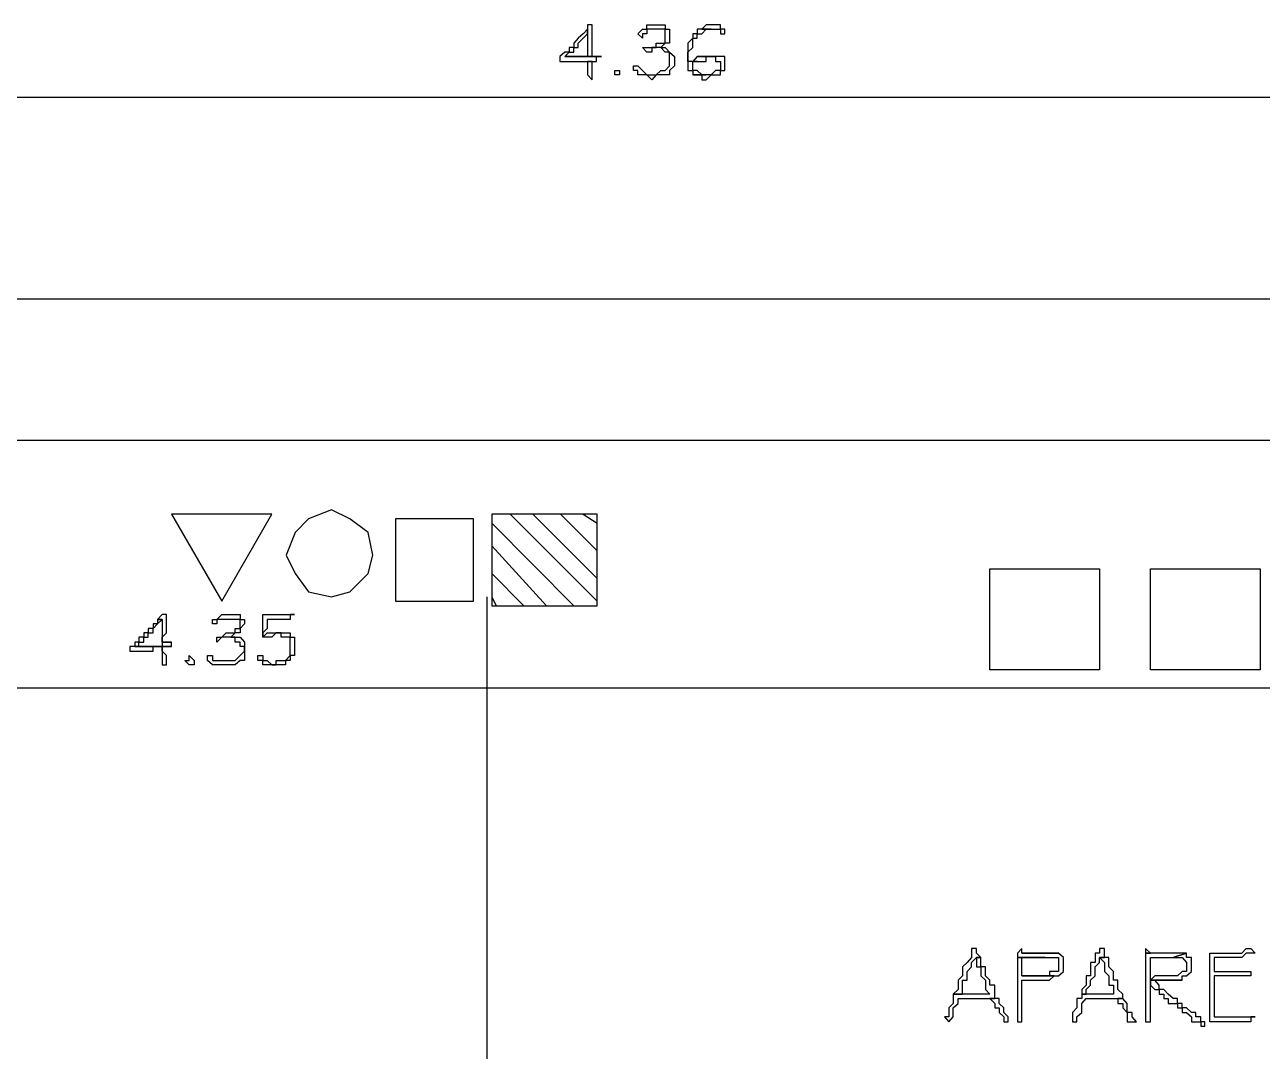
# Model space of a CAD drawing. Header units: millimetres. Extents: x -518.8 to -461.2, y 3.5 to 44.2.
# Drawn here: x -489.194 to -487.472, y 18.541 to 19.97 of the extents above; entities that cross this region are included whole.
import ezdxf

# ---------------------------------------------------------------- set-up
doc = ezdxf.new("R2010")
doc.units = ezdxf.units.MM
doc.header["$MEASUREMENT"] = 0
for name, color, linetype in [('-82', 7, 'Continuous'), ('10', 10, 'Continuous'), ('151', 151, 'Continuous'), ('16', 16, 'Continuous'), ('18', 18, 'Continuous'), ('MYSOLIDS', 7, 'Continuous')]:
    doc.layers.add(name, color=color, linetype=linetype)

msp = doc.modelspace()

# ---------------------------------------------------------------- linework, layer by layer
at = {"layer": '-82'}
msp.add_lwpolyline([(-488.5511, 19.1736), (-488.5511, 18.4481), (-488.0797, 17.9263), (-488.0797, 17.9263), (-488.5511, 18.4481)], dxfattribs=at)
at = {"layer": '10'}
for points in [[(-486.1451, 19.5879), (-490.5181, 19.5879)], [(-486.7496, 17.8631), (-486.7496, 19.3909), (-486.7496, 19.3909), (-491.1105, 19.3909)]]:
    msp.add_lwpolyline(points, dxfattribs=at)
at = {"layer": '151'}
for points in [[(-487.8511, 19.2127), (-487.6985, 19.2127), (-487.6985, 19.0721), (-487.8511, 19.0721), (-487.8511, 19.2127)], [(-487.6278, 19.2127), (-487.4752, 19.2127), (-487.4752, 19.0721), (-487.6278, 19.0721), (-487.6278, 19.2127)]]:
    msp.add_lwpolyline(points, dxfattribs=at)
at = {"layer": '16'}
for points in [[(-486.094, 19.8684), (-490.5692, 19.8684)], [(-486.6985, 19.0466), (-491.1617, 19.0466)]]:
    msp.add_lwpolyline(points, dxfattribs=at)
at = {"layer": '18'}
for points in [[(-488.9203, 19.1676), (-488.8504, 19.2887), (-488.9902, 19.2887), (-488.9203, 19.1676)], [(-488.7677, 19.1736), (-488.7421, 19.1804), (-488.7166, 19.206), (-488.7098, 19.2315), (-488.7166, 19.2631), (-488.7421, 19.2819), (-488.7677, 19.2947), (-488.7993, 19.2819), (-488.8181, 19.2631), (-488.8308, 19.2315), (-488.8181, 19.206), (-488.7993, 19.1804), (-488.7677, 19.1736)], [(-488.5444, 19.2887), (-488.5444, 19.1609), (-488.3978, 19.1609), (-488.3978, 19.2887), (-488.5444, 19.2887)], [(-488.5188, 19.2887), (-488.3978, 19.1676)], [(-488.4872, 19.2887), (-488.3978, 19.1992)], [(-488.4489, 19.2887), (-488.3978, 19.2375)], [(-488.4173, 19.2887), (-488.3978, 19.2759)], [(-488.6782, 19.2819), (-488.6782, 19.1676), (-488.5699, 19.1676), (-488.5699, 19.2819), (-488.6782, 19.2819)], [(-488.5444, 19.2759), (-488.4301, 19.1609)], [(-488.5444, 19.2443), (-488.4684, 19.1609)], [(-488.5444, 19.206), (-488.5, 19.1609)], [(-488.5444, 19.1736), (-488.5384, 19.1609)]]:
    msp.add_lwpolyline(points, dxfattribs=at)
at = {"layer": 'MYSOLIDS'}
for points in [[(-488.4113, 19.9639), (-488.4173, 19.9571), (-488.4173, 19.9571), (-488.4173, 19.9571), (-488.4241, 19.9511), (-488.4241, 19.9511), (-488.4241, 19.9511), (-488.4301, 19.9443), (-488.4301, 19.9443), (-488.4301, 19.9383), (-488.4369, 19.9383), (-488.4369, 19.9383), (-488.4369, 19.9315), (-488.4429, 19.9315), (-488.4429, 19.9315), (-488.4496, 19.9255), (-488.4496, 19.9255), (-488.4496, 19.9255), (-488.4496, 19.9255), (-488.4496, 19.9188), (-488.4496, 19.9188), (-488.4496, 19.9188), (-488.4496, 19.9188), (-488.4429, 19.9188), (-488.4429, 19.9188), (-488.4369, 19.9188), (-488.4369, 19.9188), (-488.4301, 19.9188), (-488.4301, 19.9188), (-488.4241, 19.9188), (-488.4241, 19.9188), (-488.4173, 19.9188), (-488.4173, 19.9188), (-488.4113, 19.9188), (-488.4113, 19.9188), (-488.4045, 19.9188), (-488.4045, 19.9188), (-488.3985, 19.9188), (-488.3985, 19.9188), (-488.3985, 19.9255), (-488.4429, 19.9255), (-488.4429, 19.9255), (-488.4429, 19.9255), (-488.4369, 19.9315), (-488.4369, 19.9315), (-488.4301, 19.9315), (-488.4301, 19.9383), (-488.4301, 19.9383), (-488.4241, 19.9383), (-488.4241, 19.9443), (-488.4241, 19.9443), (-488.4173, 19.9511), (-488.4173, 19.9511), (-488.4173, 19.9511), (-488.4113, 19.9571), (-488.4113, 19.9571), (-488.4113, 19.9639), (-488.4113, 19.9639), (-488.4113, 19.9639)], [(-488.4045, 19.9699), (-488.4113, 19.9699), (-488.4113, 19.9699), (-488.4113, 19.9639), (-488.4113, 19.9639), (-488.4113, 19.9639), (-488.4113, 19.9571), (-488.4113, 19.9571), (-488.4113, 19.9511), (-488.4113, 19.9443), (-488.4113, 19.9443), (-488.4113, 19.9443), (-488.4113, 19.9383), (-488.4113, 19.9383), (-488.4113, 19.9315), (-488.4113, 19.9315), (-488.4113, 19.9255), (-488.4113, 19.9255), (-488.4173, 19.9255), (-488.4173, 19.9255), (-488.4241, 19.9255), (-488.4241, 19.9255), (-488.4301, 19.9255), (-488.4301, 19.9255), (-488.4301, 19.9255), (-488.4369, 19.9255), (-488.4369, 19.9255), (-488.4429, 19.9255), (-488.4429, 19.9255), (-488.3985, 19.9255), (-488.3918, 19.9255), (-488.3918, 19.9255), (-488.3918, 19.9255), (-488.4045, 19.9255), (-488.4045, 19.9315), (-488.4045, 19.9315), (-488.4045, 19.9383), (-488.4045, 19.9383), (-488.4045, 19.9443), (-488.4045, 19.9443), (-488.4045, 19.9511), (-488.4045, 19.9511), (-488.4045, 19.9571), (-488.4045, 19.9571), (-488.4045, 19.9639), (-488.4045, 19.9639), (-488.4045, 19.9699), (-488.4045, 19.9699), (-488.4045, 19.9699)], [(-488.309, 19.9383), (-488.303, 19.9383), (-488.303, 19.9383), (-488.303, 19.9383), (-488.297, 19.9315), (-488.297, 19.9315), (-488.297, 19.9315), (-488.2902, 19.9255), (-488.2902, 19.9255), (-488.2902, 19.9188), (-488.2902, 19.9188), (-488.2902, 19.9188), (-488.2902, 19.9127), (-488.2902, 19.9127), (-488.297, 19.906), (-488.297, 19.906), (-488.297, 19.906), (-488.297, 19.9), (-488.303, 19.9), (-488.303, 19.9), (-488.309, 19.9), (-488.309, 19.9), (-488.3158, 19.9), (-488.3158, 19.9), (-488.3218, 19.8932), (-488.3218, 19.8932), (-488.3286, 19.9), (-488.3286, 19.9), (-488.3346, 19.9), (-488.3346, 19.9), (-488.3414, 19.9), (-488.3414, 19.9), (-488.3414, 19.906), (-488.3474, 19.906), (-488.3474, 19.9127), (-488.3474, 19.9127), (-488.3474, 19.9127), (-488.3414, 19.9127), (-488.3414, 19.9127), (-488.3414, 19.9127), (-488.3414, 19.9127), (-488.3414, 19.9127), (-488.3414, 19.9127), (-488.3346, 19.906), (-488.3346, 19.906), (-488.3346, 19.906), (-488.3286, 19.9), (-488.3286, 19.9), (-488.3218, 19.9), (-488.3218, 19.9), (-488.3218, 19.9), (-488.3158, 19.9), (-488.3158, 19.9), (-488.309, 19.906), (-488.309, 19.906), (-488.303, 19.906), (-488.303, 19.906), (-488.303, 19.906), (-488.297, 19.9127), (-488.297, 19.9127), (-488.297, 19.9188), (-488.297, 19.9188), (-488.297, 19.9188), (-488.297, 19.9255), (-488.297, 19.9255), (-488.297, 19.9315), (-488.303, 19.9315), (-488.303, 19.9315), (-488.303, 19.9315), (-488.309, 19.9383), (-488.309, 19.9383), (-488.3158, 19.9383), (-488.3158, 19.9383), (-488.3218, 19.9383), (-488.3218, 19.9315), (-488.3218, 19.9315), (-488.3286, 19.9315), (-488.3286, 19.9315), (-488.3286, 19.9315), (-488.3286, 19.9315), (-488.3346, 19.9383), (-488.3346, 19.9383), (-488.3286, 19.9383), (-488.3286, 19.9383), (-488.3218, 19.9383), (-488.3218, 19.9383), (-488.3218, 19.9383), (-488.3158, 19.9383), (-488.3158, 19.9443), (-488.309, 19.9443), (-488.309, 19.9443), (-488.303, 19.9443), (-488.303, 19.9511), (-488.303, 19.9511), (-488.303, 19.9571), (-488.303, 19.9571), (-488.303, 19.9571), (-488.303, 19.9639), (-488.303, 19.9639), (-488.309, 19.9639), (-488.309, 19.9639), (-488.3158, 19.9639), (-488.3158, 19.9639), (-488.3218, 19.9639), (-488.3218, 19.9639), (-488.3218, 19.9639), (-488.3286, 19.9639), (-488.3286, 19.9571), (-488.3346, 19.9571), (-488.3346, 19.9571), (-488.3346, 19.9571), (-488.3346, 19.9571), (-488.3346, 19.9511), (-488.3346, 19.9511), (-488.3414, 19.9571), (-488.3414, 19.9571), (-488.3414, 19.9571), (-488.3414, 19.9571), (-488.3414, 19.9571), (-488.3414, 19.9571), (-488.3346, 19.9639), (-488.3346, 19.9639), (-488.3346, 19.9639), (-488.3286, 19.9639), (-488.3286, 19.9639), (-488.3286, 19.9699), (-488.3218, 19.9699), (-488.3218, 19.9699), (-488.3158, 19.9699), (-488.3158, 19.9699), (-488.3158, 19.9699), (-488.309, 19.9699), (-488.303, 19.9699), (-488.303, 19.9699), (-488.303, 19.9639), (-488.303, 19.9639), (-488.297, 19.9639), (-488.297, 19.9639), (-488.297, 19.9571), (-488.297, 19.9571), (-488.297, 19.9511), (-488.297, 19.9511), (-488.297, 19.9511), (-488.297, 19.9443), (-488.303, 19.9443), (-488.303, 19.9443), (-488.309, 19.9383), (-488.309, 19.9383), (-488.309, 19.9383), (-488.309, 19.9383), (-488.309, 19.9383), (-488.309, 19.9383)], [(-488.2519, 19.9639), (-488.2519, 19.9639), (-488.2587, 19.9639), (-488.2587, 19.9571), (-488.2587, 19.9571), (-488.2647, 19.9571), (-488.2647, 19.9511), (-488.2647, 19.9511), (-488.2647, 19.9511), (-488.2714, 19.9443), (-488.2714, 19.9443), (-488.2714, 19.9383), (-488.2714, 19.9383), (-488.2714, 19.9383), (-488.2714, 19.9315), (-488.2714, 19.9315), (-488.2714, 19.9255), (-488.2714, 19.9255), (-488.2714, 19.9188), (-488.2714, 19.9188), (-488.2714, 19.9127), (-488.2714, 19.9127), (-488.2714, 19.906), (-488.2714, 19.906), (-488.2647, 19.906), (-488.2647, 19.9), (-488.2647, 19.9), (-488.2459, 19.9), (-488.2519, 19.9), (-488.2519, 19.9), (-488.2587, 19.906), (-488.2587, 19.906), (-488.2587, 19.906), (-488.2647, 19.906), (-488.2647, 19.9127), (-488.2647, 19.9127), (-488.2647, 19.9188), (-488.2587, 19.9188), (-488.2587, 19.9188), (-488.2647, 19.9188), (-488.2714, 19.9188), (-488.2714, 19.9255), (-488.2714, 19.9255), (-488.2714, 19.9255), (-488.2714, 19.9315), (-488.2714, 19.9315), (-488.2647, 19.9383), (-488.2647, 19.9383), (-488.2647, 19.9443), (-488.2647, 19.9443), (-488.2647, 19.9443), (-488.2647, 19.9511), (-488.2587, 19.9511), (-488.2587, 19.9571), (-488.2587, 19.9571), (-488.2519, 19.9571), (-488.2519, 19.9571), (-488.2459, 19.9639), (-488.2459, 19.9639), (-488.2459, 19.9639), (-488.2391, 19.9639), (-488.2391, 19.9639), (-488.2519, 19.9639), (-488.2519, 19.9639)], [(-488.2391, 19.9699), (-488.2391, 19.9699), (-488.2391, 19.9699), (-488.2459, 19.9699), (-488.2459, 19.9699), (-488.2519, 19.9639), (-488.2519, 19.9639), (-488.2391, 19.9639), (-488.2331, 19.9639), (-488.2331, 19.9639), (-488.2263, 19.9639), (-488.2263, 19.9571), (-488.2263, 19.9571), (-488.2263, 19.9571), (-488.2203, 19.9571), (-488.2203, 19.9571), (-488.2203, 19.9571), (-488.2203, 19.9639), (-488.2203, 19.9639), (-488.2263, 19.9639), (-488.2263, 19.9699), (-488.2331, 19.9699), (-488.2331, 19.9699), (-488.2391, 19.9699), (-488.2391, 19.9699)], [(-488.4045, 19.9188), (-488.4113, 19.9188), (-488.4113, 19.9188), (-488.4113, 19.9188), (-488.4113, 19.9127), (-488.4113, 19.906), (-488.4113, 19.906), (-488.4113, 19.9), (-488.4113, 19.9), (-488.4113, 19.9), (-488.4045, 19.8932), (-488.4045, 19.9), (-488.4045, 19.9), (-488.4045, 19.9), (-488.4045, 19.9), (-488.4045, 19.906), (-488.4045, 19.906), (-488.4045, 19.9127), (-488.4045, 19.9127), (-488.4045, 19.9188), (-488.4045, 19.9188), (-488.4045, 19.9188)], [(-488.3985, 19.9255), (-488.3985, 19.9255), (-488.3985, 19.9255), (-488.4045, 19.9255), (-488.4045, 19.9255), (-488.3925, 19.9255), (-488.3925, 19.9255), (-488.3985, 19.9255), (-488.3985, 19.9255)], [(-488.2587, 19.9255), (-488.2647, 19.9188), (-488.2647, 19.9188), (-488.2647, 19.9188), (-488.2587, 19.9188), (-488.2519, 19.9188), (-488.2519, 19.9188), (-488.2519, 19.9188), (-488.2459, 19.9188), (-488.2459, 19.9255), (-488.2391, 19.9255), (-488.2391, 19.9255), (-488.2587, 19.9255), (-488.2587, 19.9255)], [(-488.2391, 19.9255), (-488.2391, 19.9255), (-488.2459, 19.9255), (-488.2459, 19.9255), (-488.2519, 19.9255), (-488.2519, 19.9255), (-488.2519, 19.9255), (-488.2587, 19.9255), (-488.2587, 19.9255), (-488.2391, 19.9255), (-488.2391, 19.9255), (-488.2331, 19.9255), (-488.2331, 19.9188), (-488.2263, 19.9188), (-488.2263, 19.9188), (-488.2263, 19.9188), (-488.2263, 19.9127), (-488.2263, 19.9127), (-488.2263, 19.9127), (-488.2263, 19.906), (-488.2331, 19.906), (-488.2331, 19.906), (-488.2331, 19.906), (-488.2391, 19.9), (-488.2391, 19.9), (-488.2459, 19.9), (-488.2459, 19.9), (-488.2647, 19.9), (-488.2587, 19.9), (-488.2587, 19.9), (-488.2519, 19.9), (-488.2519, 19.8932), (-488.2459, 19.8932), (-488.2459, 19.8932), (-488.2391, 19.9), (-488.2391, 19.9), (-488.2331, 19.9), (-488.2331, 19.9), (-488.2263, 19.9), (-488.2263, 19.9), (-488.2263, 19.9), (-488.2263, 19.906), (-488.2203, 19.906), (-488.2203, 19.906), (-488.2203, 19.9127), (-488.2203, 19.9127), (-488.2203, 19.9188), (-488.2203, 19.9188), (-488.2203, 19.9255), (-488.2263, 19.9255), (-488.2263, 19.9255), (-488.2263, 19.9255), (-488.2331, 19.9255), (-488.2331, 19.9255), (-488.2391, 19.9255), (-488.2391, 19.9255)], [(-488.3669, 19.9), (-488.373, 19.9), (-488.373, 19.9), (-488.373, 19.9), (-488.373, 19.9), (-488.373, 19.906), (-488.373, 19.906), (-488.3669, 19.906), (-488.3669, 19.906), (-488.3669, 19.906), (-488.3669, 19.906), (-488.3669, 19.906), (-488.3669, 19.906), (-488.3669, 19.9), (-488.3669, 19.9), (-488.3669, 19.9), (-488.3669, 19.9), (-488.3669, 19.9), (-488.3669, 19.9), (-488.3669, 19.9)], [(-489.0098, 19.1421), (-489.0098, 19.1421), (-489.0098, 19.136), (-489.0158, 19.136), (-489.0158, 19.136), (-489.0158, 19.1293), (-489.0226, 19.1293), (-489.0226, 19.1233), (-489.0286, 19.1233), (-489.0286, 19.1233), (-489.0286, 19.1172), (-489.0354, 19.1172), (-489.0354, 19.1172), (-489.0354, 19.1105), (-489.0414, 19.1105), (-489.0414, 19.1045), (-489.0414, 19.1045), (-489.0414, 19.1045), (-489.0481, 19.1045), (-489.0481, 19.0977), (-489.0481, 19.0977), (-489.0414, 19.0977), (-489.0414, 19.0977), (-489.0414, 19.0977), (-489.0354, 19.0977), (-489.0354, 19.0977), (-489.0286, 19.0977), (-489.0286, 19.0977), (-489.0226, 19.0977), (-489.0226, 19.0977), (-489.0158, 19.0977), (-489.0158, 19.1045), (-489.0098, 19.1045), (-489.0098, 19.1045), (-489.003, 19.1045), (-489.003, 19.1045), (-488.997, 19.1045), (-488.997, 19.1045), (-488.997, 19.1045), (-488.9902, 19.1045), (-489.0414, 19.1045), (-489.0354, 19.1045), (-489.0354, 19.1105), (-489.0354, 19.1105), (-489.0286, 19.1105), (-489.0286, 19.1172), (-489.0286, 19.1172), (-489.0226, 19.1172), (-489.0226, 19.1233), (-489.0226, 19.1233), (-489.0158, 19.1233), (-489.0158, 19.1293), (-489.0158, 19.1293), (-489.0098, 19.136), (-489.0098, 19.136), (-489.0098, 19.136), (-489.003, 19.1421), (-489.0098, 19.1421), (-489.0098, 19.1421)], [(-489.003, 19.1488), (-489.003, 19.1488), (-489.003, 19.1488), (-489.003, 19.1488), (-489.0098, 19.1421), (-489.003, 19.1421), (-489.003, 19.136), (-489.003, 19.136), (-489.003, 19.1293), (-489.003, 19.1293), (-489.003, 19.1293), (-489.003, 19.1233), (-489.003, 19.1233), (-489.003, 19.1172), (-489.003, 19.1172), (-489.003, 19.1105), (-489.003, 19.1045), (-489.0098, 19.1045), (-489.0098, 19.1045), (-489.0158, 19.1045), (-489.0158, 19.1045), (-489.0226, 19.1045), (-489.0226, 19.1045), (-489.0226, 19.1045), (-489.0286, 19.1045), (-489.0286, 19.1045), (-489.0354, 19.1045), (-489.0354, 19.1045), (-489.0414, 19.1045), (-488.9902, 19.1045), (-488.9902, 19.1045), (-488.9902, 19.1045), (-488.9902, 19.1105), (-489.003, 19.1105), (-489.003, 19.1105), (-489.003, 19.1172), (-489.003, 19.1172), (-488.997, 19.1233), (-488.997, 19.1233), (-488.997, 19.1293), (-488.997, 19.1293), (-488.997, 19.136), (-488.997, 19.136), (-488.997, 19.1421), (-488.997, 19.1421), (-488.997, 19.1488), (-488.997, 19.1488), (-489.003, 19.1488), (-489.003, 19.1488)], [(-488.9075, 19.1172), (-488.9015, 19.1172), (-488.9015, 19.1172), (-488.8948, 19.1172), (-488.8948, 19.1172), (-488.8887, 19.1105), (-488.8887, 19.1105), (-488.8887, 19.1105), (-488.8887, 19.1045), (-488.8887, 19.1045), (-488.8887, 19.0977), (-488.8887, 19.0977), (-488.8887, 19.0917), (-488.8887, 19.0917), (-488.8887, 19.0917), (-488.8887, 19.0849), (-488.8948, 19.0849), (-488.8948, 19.0849), (-488.8948, 19.0849), (-488.9015, 19.0789), (-488.9015, 19.0789), (-488.9075, 19.0789), (-488.9075, 19.0789), (-488.9143, 19.0789), (-488.9143, 19.0789), (-488.9203, 19.0789), (-488.9203, 19.0789), (-488.9271, 19.0789), (-488.9271, 19.0789), (-488.9331, 19.0789), (-488.9331, 19.0789), (-488.9399, 19.0849), (-488.9399, 19.0849), (-488.9399, 19.0917), (-488.9399, 19.0917), (-488.9399, 19.0917), (-488.9399, 19.0917), (-488.9399, 19.0917), (-488.9399, 19.0917), (-488.9331, 19.0917), (-488.9331, 19.0917), (-488.9331, 19.0917), (-488.9331, 19.0917), (-488.9331, 19.0849), (-488.9331, 19.0849), (-488.9271, 19.0849), (-488.9271, 19.0849), (-488.9203, 19.0849), (-488.9203, 19.0849), (-488.9203, 19.0849), (-488.9143, 19.0849), (-488.9143, 19.0849), (-488.9075, 19.0849), (-488.9075, 19.0849), (-488.9015, 19.0849), (-488.9015, 19.0849), (-488.9015, 19.0849), (-488.8948, 19.0917), (-488.8948, 19.0917), (-488.8948, 19.0917), (-488.8887, 19.0977), (-488.8887, 19.0977), (-488.8887, 19.0977), (-488.8887, 19.1045), (-488.8948, 19.1045), (-488.8948, 19.1105), (-488.8948, 19.1105), (-488.9015, 19.1105), (-488.9015, 19.1172), (-488.9015, 19.1172), (-488.9075, 19.1172), (-488.9075, 19.1172), (-488.9143, 19.1172), (-488.9143, 19.1172), (-488.9203, 19.1172), (-488.9203, 19.1172), (-488.9203, 19.1172), (-488.9271, 19.1105), (-488.9271, 19.1172), (-488.9271, 19.1172), (-488.9271, 19.1172), (-488.9271, 19.1172), (-488.9271, 19.1172), (-488.9271, 19.1172), (-488.9203, 19.1172), (-488.9143, 19.1233), (-488.9143, 19.1233), (-488.9143, 19.1233), (-488.9075, 19.1233), (-488.9075, 19.1233), (-488.9015, 19.1233), (-488.9015, 19.1293), (-488.9015, 19.1293), (-488.8948, 19.1293), (-488.8948, 19.136), (-488.8948, 19.136), (-488.8948, 19.1421), (-488.9015, 19.1421), (-488.9015, 19.1421), (-488.9015, 19.1421), (-488.9075, 19.1421), (-488.9075, 19.1421), (-488.9143, 19.1421), (-488.9143, 19.1421), (-488.9203, 19.1421), (-488.9203, 19.1421), (-488.9203, 19.1421), (-488.9271, 19.1421), (-488.9271, 19.136), (-488.9271, 19.136), (-488.9331, 19.136), (-488.9331, 19.136), (-488.9331, 19.136), (-488.9331, 19.136), (-488.9331, 19.136), (-488.9331, 19.136), (-488.9331, 19.136), (-488.9331, 19.136), (-488.9331, 19.136), (-488.9331, 19.136), (-488.9331, 19.1421), (-488.9331, 19.1421), (-488.9271, 19.1421), (-488.9271, 19.1421), (-488.9203, 19.1488), (-488.9203, 19.1488), (-488.9203, 19.1488), (-488.9143, 19.1488), (-488.9143, 19.1488), (-488.9075, 19.1488), (-488.9075, 19.1488), (-488.9075, 19.1488), (-488.9015, 19.1488), (-488.9015, 19.1488), (-488.8948, 19.1488), (-488.8948, 19.1488), (-488.8948, 19.1421), (-488.8887, 19.1421), (-488.8887, 19.136), (-488.8887, 19.136), (-488.8887, 19.136), (-488.8948, 19.1293), (-488.8948, 19.1293), (-488.8948, 19.1293), (-488.8948, 19.1233), (-488.9015, 19.1233), (-488.9015, 19.1233), (-488.9075, 19.1172), (-488.9075, 19.1172), (-488.9075, 19.1172), (-488.9075, 19.1172), (-488.9075, 19.1172)], [(-488.8572, 19.1421), (-488.8572, 19.1421), (-488.8572, 19.136), (-488.8572, 19.136), (-488.8572, 19.1293), (-488.8632, 19.1233), (-488.8632, 19.1233), (-488.8632, 19.1233), (-488.8632, 19.1172), (-488.8572, 19.1233), (-488.8572, 19.1233), (-488.8504, 19.1233), (-488.8504, 19.1233), (-488.8504, 19.1233), (-488.8444, 19.1233), (-488.8444, 19.1233), (-488.8376, 19.1233), (-488.8376, 19.1233), (-488.8316, 19.1233), (-488.8316, 19.1233), (-488.8248, 19.1233), (-488.8248, 19.1233), (-488.8248, 19.1172), (-488.8188, 19.1172), (-488.8188, 19.1172), (-488.8188, 19.1105), (-488.8188, 19.1105), (-488.8188, 19.1045), (-488.8188, 19.1045), (-488.8188, 19.0977), (-488.8188, 19.0977), (-488.8188, 19.0977), (-488.8188, 19.0917), (-488.8188, 19.0917), (-488.8248, 19.0917), (-488.8248, 19.0849), (-488.8248, 19.0849), (-488.8316, 19.0849), (-488.8316, 19.0789), (-488.8316, 19.0789), (-488.8376, 19.0789), (-488.8376, 19.0789), (-488.8444, 19.0789), (-488.8444, 19.0789), (-488.8504, 19.0789), (-488.8504, 19.0789), (-488.8572, 19.0789), (-488.8572, 19.0789), (-488.8632, 19.0789), (-488.8632, 19.0789), (-488.8632, 19.0849), (-488.8699, 19.0849), (-488.8699, 19.0849), (-488.8699, 19.0917), (-488.8699, 19.0917), (-488.8632, 19.0917), (-488.8632, 19.0917), (-488.8632, 19.0849), (-488.8632, 19.0849), (-488.8632, 19.0849), (-488.8632, 19.0849), (-488.8632, 19.0849), (-488.8572, 19.0849), (-488.8572, 19.0849), (-488.8572, 19.0849), (-488.8504, 19.0789), (-488.8504, 19.0789), (-488.8444, 19.0789), (-488.8444, 19.0849), (-488.8376, 19.0849), (-488.8376, 19.0849), (-488.8316, 19.0849), (-488.8316, 19.0849), (-488.8316, 19.0849), (-488.8248, 19.0917), (-488.8248, 19.0917), (-488.8248, 19.0977), (-488.8248, 19.0977), (-488.8248, 19.1045), (-488.8248, 19.1045), (-488.8248, 19.1105), (-488.8248, 19.1105), (-488.8248, 19.1105), (-488.8248, 19.1172), (-488.8248, 19.1172), (-488.8316, 19.1172), (-488.8316, 19.1172), (-488.8376, 19.1172), (-488.8376, 19.1233), (-488.8444, 19.1233), (-488.8444, 19.1233), (-488.8504, 19.1172), (-488.8504, 19.1172), (-488.8504, 19.1172), (-488.8572, 19.1172), (-488.8572, 19.1172), (-488.8572, 19.1172), (-488.8572, 19.1172), (-488.8632, 19.1172), (-488.8632, 19.1172), (-488.8632, 19.1172), (-488.8632, 19.1172), (-488.8632, 19.1172), (-488.8632, 19.1172), (-488.8632, 19.1172), (-488.8632, 19.1233), (-488.8632, 19.1293), (-488.8632, 19.1293), (-488.8632, 19.136), (-488.8632, 19.136), (-488.8632, 19.1421), (-488.8632, 19.1421), (-488.8632, 19.1421), (-488.8632, 19.1421), (-488.8632, 19.1488), (-488.8632, 19.1488), (-488.8572, 19.1488), (-488.8572, 19.1488), (-488.8572, 19.1488), (-488.8504, 19.1488), (-488.8504, 19.1488), (-488.8444, 19.1488), (-488.8444, 19.1488), (-488.8376, 19.1488), (-488.8316, 19.1488), (-488.8316, 19.1488), (-488.8316, 19.1488), (-488.8248, 19.1488), (-488.8248, 19.1488), (-488.8248, 19.1488), (-488.8248, 19.1488), (-488.8248, 19.1488), (-488.8188, 19.1488), (-488.8188, 19.1488), (-488.8248, 19.1488), (-488.8248, 19.1421), (-488.8248, 19.1421), (-488.8248, 19.1421), (-488.8316, 19.1421), (-488.8316, 19.1421), (-488.8376, 19.1421), (-488.8444, 19.1421), (-488.8504, 19.1421), (-488.8504, 19.1421), (-488.8572, 19.1421), (-488.8572, 19.1421), (-488.8572, 19.1421), (-488.8572, 19.1421), (-488.8572, 19.1421), (-488.8572, 19.1421)], [(-488.9902, 19.1105), (-488.9902, 19.1105), (-488.997, 19.1105), (-488.997, 19.1105), (-489.003, 19.1105), (-488.9902, 19.1105), (-488.9902, 19.1105), (-488.9902, 19.1105), (-488.9902, 19.1105)], [(-489.003, 19.1045), (-489.003, 19.1045), (-489.003, 19.0977), (-489.003, 19.0977), (-489.003, 19.0977), (-489.003, 19.0849), (-489.003, 19.0849), (-489.003, 19.0789), (-489.003, 19.0789), (-489.003, 19.0789), (-489.003, 19.0789), (-489.003, 19.0789), (-488.997, 19.0789), (-488.997, 19.0849), (-488.997, 19.0849), (-488.997, 19.0849), (-488.997, 19.0917), (-488.997, 19.0917), (-489.003, 19.0977), (-489.003, 19.0977), (-489.003, 19.1045), (-489.003, 19.1045)], [(-488.9654, 19.0789), (-488.9654, 19.0789), (-488.9654, 19.0789), (-488.9714, 19.0849), (-488.9714, 19.0849), (-488.9654, 19.0849), (-488.9654, 19.0849), (-488.9654, 19.0917), (-488.9654, 19.0917), (-488.9587, 19.0849), (-488.9587, 19.0849), (-488.9587, 19.0849), (-488.9587, 19.0849), (-488.9587, 19.0789), (-488.9587, 19.0789), (-488.9654, 19.0789), (-488.9654, 19.0789), (-488.9654, 19.0789), (-488.9654, 19.0789), (-488.9654, 19.0789)], [(-487.8639, 18.6714), (-487.8699, 18.6714), (-487.8699, 18.6714), (-487.8699, 18.6646), (-487.8699, 18.6586), (-487.8639, 18.6586), (-487.8639, 18.6518), (-487.8639, 18.6458), (-487.8639, 18.6458), (-487.8572, 18.6398), (-487.8572, 18.633), (-487.8572, 18.633), (-487.8572, 18.627), (-487.8511, 18.6203), (-487.8955, 18.6203), (-487.9023, 18.6203), (-487.9023, 18.6142), (-487.9023, 18.6142), (-487.9023, 18.6075), (-487.9083, 18.6015), (-487.9083, 18.6015), (-487.9083, 18.5947), (-487.9083, 18.5887), (-487.9083, 18.5887), (-487.9143, 18.5887), (-487.9083, 18.5819), (-487.9083, 18.5819), (-487.9083, 18.5819), (-487.9083, 18.5819), (-487.9023, 18.5887), (-487.9023, 18.5947), (-487.9023, 18.5947), (-487.9023, 18.6015), (-487.8955, 18.6075), (-487.8955, 18.6075), (-487.8955, 18.6142), (-487.8511, 18.6142), (-487.8444, 18.6142), (-487.8444, 18.6203), (-487.8444, 18.627), (-487.8444, 18.633), (-487.8511, 18.633), (-487.8511, 18.6398), (-487.8511, 18.6398), (-487.8572, 18.6458), (-487.8572, 18.6518), (-487.8572, 18.6518), (-487.8572, 18.6586), (-487.8572, 18.6586), (-487.8639, 18.6586), (-487.8639, 18.6646), (-487.8639, 18.6714), (-487.8639, 18.6714), (-487.8639, 18.6714)], [(-487.8699, 18.6842), (-487.8699, 18.6842), (-487.8767, 18.6842), (-487.8767, 18.6774), (-487.8767, 18.6774), (-487.8767, 18.6714), (-487.8827, 18.6646), (-487.8827, 18.6646), (-487.8895, 18.6586), (-487.8895, 18.6458), (-487.8895, 18.6458), (-487.8955, 18.6398), (-487.8955, 18.6398), (-487.8955, 18.633), (-487.8955, 18.627), (-487.8955, 18.627), (-487.9023, 18.6203), (-487.8955, 18.6203), (-487.8895, 18.6203), (-487.8895, 18.627), (-487.8895, 18.633), (-487.8895, 18.6398), (-487.8827, 18.6398), (-487.8827, 18.6398), (-487.8827, 18.6458), (-487.8827, 18.6518), (-487.8827, 18.6518), (-487.8767, 18.6586), (-487.8767, 18.6646), (-487.8767, 18.6646), (-487.8699, 18.6714), (-487.8639, 18.6714), (-487.8699, 18.6774), (-487.8699, 18.6842), (-487.8699, 18.6842), (-487.8699, 18.6842)], [(-487.8068, 18.6842), (-487.8128, 18.6774), (-487.8128, 18.6774), (-487.8128, 18.6774), (-487.8128, 18.6714), (-487.7745, 18.6714), (-487.7745, 18.6714), (-487.7684, 18.6714), (-487.7617, 18.6714), (-487.7557, 18.6714), (-487.7557, 18.6714), (-487.7557, 18.6646), (-487.7557, 18.6646), (-487.7557, 18.6586), (-487.7557, 18.6586), (-487.7557, 18.6518), (-487.7617, 18.6518), (-487.7684, 18.6518), (-487.7684, 18.6518), (-487.7684, 18.6458), (-487.7745, 18.6458), (-487.7745, 18.6458), (-487.7812, 18.6458), (-487.7872, 18.6458), (-487.794, 18.6458), (-487.8, 18.6458), (-487.8068, 18.6458), (-487.7617, 18.6458), (-487.7557, 18.6458), (-487.7557, 18.6458), (-487.7489, 18.6518), (-487.7489, 18.6518), (-487.7489, 18.6586), (-487.7489, 18.6646), (-487.7489, 18.6646), (-487.7489, 18.6714), (-487.7489, 18.6714), (-487.7557, 18.6774), (-487.7557, 18.6774), (-487.8068, 18.6774), (-487.8068, 18.6774), (-487.8068, 18.6842), (-487.8068, 18.6842)], [(-487.8128, 18.6714), (-487.8128, 18.6714), (-487.8128, 18.6714), (-487.8128, 18.6646), (-487.8128, 18.6586), (-487.8128, 18.6586), (-487.8128, 18.6518), (-487.8128, 18.6518), (-487.8128, 18.6458), (-487.8128, 18.6398), (-487.8128, 18.633), (-487.8128, 18.633), (-487.8128, 18.627), (-487.8128, 18.6203), (-487.8128, 18.6142), (-487.8128, 18.6142), (-487.8128, 18.6075), (-487.8128, 18.6015), (-487.8128, 18.5947), (-487.8128, 18.5947), (-487.8128, 18.5887), (-487.8128, 18.5819), (-487.8128, 18.5819), (-487.8068, 18.5819), (-487.8068, 18.5819), (-487.8068, 18.5819), (-487.8068, 18.5887), (-487.8068, 18.5887), (-487.8068, 18.5947), (-487.8068, 18.6015), (-487.8068, 18.6075), (-487.8068, 18.6075), (-487.8068, 18.6142), (-487.8068, 18.6203), (-487.8068, 18.627), (-487.8068, 18.627), (-487.8068, 18.633), (-487.8068, 18.633), (-487.8068, 18.6398), (-487.8, 18.6398), (-487.8, 18.6398), (-487.794, 18.6398), (-487.7872, 18.6398), (-487.7812, 18.6398), (-487.7812, 18.6398), (-487.7745, 18.6398), (-487.7684, 18.6398), (-487.7684, 18.6398), (-487.7617, 18.6458), (-487.7617, 18.6458), (-487.8068, 18.6458), (-487.8068, 18.6458), (-487.8068, 18.6518), (-487.8068, 18.6518), (-487.8068, 18.6586), (-487.8068, 18.6646), (-487.8068, 18.6714), (-487.8068, 18.6714), (-487.8, 18.6714), (-487.794, 18.6714), (-487.794, 18.6714), (-487.7872, 18.6714), (-487.7872, 18.6714), (-487.7812, 18.6714), (-487.7745, 18.6714), (-487.7745, 18.6714), (-487.8128, 18.6714), (-487.8128, 18.6714)], [(-487.7745, 18.6774), (-487.7745, 18.6774), (-487.7812, 18.6774), (-487.7872, 18.6774), (-487.794, 18.6774), (-487.794, 18.6774), (-487.8, 18.6774), (-487.8068, 18.6774), (-487.7557, 18.6774), (-487.7617, 18.6774), (-487.7617, 18.6774), (-487.7684, 18.6774), (-487.7745, 18.6774), (-487.7745, 18.6774)], [(-487.6918, 18.6714), (-487.6985, 18.6714), (-487.6985, 18.6714), (-487.6918, 18.6646), (-487.6918, 18.6586), (-487.6918, 18.6586), (-487.6918, 18.6518), (-487.6857, 18.6458), (-487.6857, 18.6458), (-487.6857, 18.6398), (-487.6857, 18.633), (-487.679, 18.633), (-487.679, 18.627), (-487.679, 18.6203), (-487.7173, 18.6203), (-487.7233, 18.6203), (-487.7233, 18.6142), (-487.7301, 18.6142), (-487.7301, 18.6075), (-487.7301, 18.6015), (-487.7301, 18.6015), (-487.7361, 18.5947), (-487.7361, 18.5887), (-487.7361, 18.5887), (-487.7361, 18.5887), (-487.7361, 18.5819), (-487.7301, 18.5819), (-487.7301, 18.5819), (-487.7301, 18.5819), (-487.7301, 18.5887), (-487.7233, 18.5947), (-487.7233, 18.5947), (-487.7233, 18.6015), (-487.7233, 18.6075), (-487.7233, 18.6075), (-487.7173, 18.6142), (-487.673, 18.6142), (-487.6662, 18.6142), (-487.6662, 18.6203), (-487.673, 18.627), (-487.673, 18.633), (-487.673, 18.633), (-487.673, 18.6398), (-487.679, 18.6398), (-487.679, 18.6458), (-487.679, 18.6518), (-487.679, 18.6518), (-487.6857, 18.6586), (-487.6857, 18.6586), (-487.6857, 18.6586), (-487.6857, 18.6646), (-487.6857, 18.6714), (-487.6918, 18.6714), (-487.6918, 18.6714)], [(-487.6985, 18.6842), (-487.6985, 18.6842), (-487.6985, 18.6842), (-487.6985, 18.6774), (-487.7045, 18.6774), (-487.7045, 18.6714), (-487.7045, 18.6646), (-487.7113, 18.6646), (-487.7113, 18.6586), (-487.7113, 18.6458), (-487.7173, 18.6458), (-487.7173, 18.6398), (-487.7173, 18.6398), (-487.7173, 18.633), (-487.7233, 18.627), (-487.7233, 18.627), (-487.7233, 18.6203), (-487.7173, 18.6203), (-487.7173, 18.6203), (-487.7173, 18.627), (-487.7113, 18.633), (-487.7113, 18.6398), (-487.7113, 18.6398), (-487.7113, 18.6398), (-487.7045, 18.6458), (-487.7045, 18.6518), (-487.7045, 18.6518), (-487.7045, 18.6586), (-487.6985, 18.6646), (-487.6985, 18.6646), (-487.6985, 18.6714), (-487.6918, 18.6714), (-487.6918, 18.6774), (-487.6918, 18.6842), (-487.6985, 18.6842), (-487.6985, 18.6842)], [(-487.6346, 18.6842), (-487.6346, 18.6774), (-487.6346, 18.6774), (-487.6278, 18.6774), (-487.6278, 18.6774), (-487.6346, 18.6842), (-487.6346, 18.6842)], [(-487.5963, 18.6774), (-487.5963, 18.6774), (-487.603, 18.6774), (-487.609, 18.6774), (-487.609, 18.6774), (-487.609, 18.6774), (-487.6158, 18.6774), (-487.6218, 18.6774), (-487.6278, 18.6774), (-487.6278, 18.6774), (-487.6346, 18.6774), (-487.6346, 18.5887), (-487.6346, 18.5819), (-487.6346, 18.5819), (-487.6278, 18.5819), (-487.6278, 18.5819), (-487.6278, 18.5887), (-487.6278, 18.6398), (-487.609, 18.6398), (-487.603, 18.6398), (-487.5963, 18.6398), (-487.5963, 18.6398), (-487.5902, 18.6398), (-487.5835, 18.6398), (-487.6278, 18.6398), (-487.6278, 18.6714), (-487.6278, 18.6714), (-487.6218, 18.6714), (-487.6218, 18.6714), (-487.6158, 18.6714), (-487.609, 18.6714), (-487.609, 18.6714), (-487.603, 18.6714), (-487.5963, 18.6714), (-487.5775, 18.6774), (-487.5775, 18.6774), (-487.5835, 18.6774), (-487.5902, 18.6774), (-487.5902, 18.6774), (-487.5963, 18.6774), (-487.5963, 18.6774)], [(-487.5775, 18.6774), (-487.5963, 18.6714), (-487.5963, 18.6714), (-487.5902, 18.6714), (-487.5902, 18.6714), (-487.5835, 18.6714), (-487.5835, 18.6714), (-487.5775, 18.6646), (-487.5775, 18.6586), (-487.5775, 18.6586), (-487.5775, 18.6518), (-487.5835, 18.6518), (-487.5835, 18.6518), (-487.5902, 18.6458), (-487.5902, 18.6458), (-487.5963, 18.6458), (-487.5963, 18.6458), (-487.603, 18.6458), (-487.609, 18.6458), (-487.6158, 18.6458), (-487.6158, 18.6458), (-487.6218, 18.6458), (-487.6278, 18.6398), (-487.5835, 18.6398), (-487.5835, 18.6458), (-487.5835, 18.6458), (-487.5775, 18.6458), (-487.5775, 18.6458), (-487.5707, 18.6518), (-487.5707, 18.6586), (-487.5707, 18.6586), (-487.5707, 18.6646), (-487.5707, 18.6714), (-487.5775, 18.6714), (-487.5775, 18.6774), (-487.5775, 18.6774)], [(-487.5391, 18.6518), (-487.4948, 18.6518), (-487.4948, 18.6518), (-487.488, 18.6518), (-487.488, 18.6518), (-487.488, 18.6518), (-487.488, 18.6518), (-487.488, 18.6458), (-487.488, 18.6458), (-487.4948, 18.6458), (-487.4948, 18.6458), (-487.5391, 18.6458), (-487.5391, 18.6398), (-487.5391, 18.6398), (-487.5391, 18.6398), (-487.5391, 18.6398), (-487.5391, 18.633), (-487.5391, 18.627), (-487.5391, 18.6203), (-487.5391, 18.6203), (-487.5391, 18.6142), (-487.5391, 18.6142), (-487.5391, 18.6075), (-487.5391, 18.6015), (-487.5391, 18.6015), (-487.5391, 18.5947), (-487.5391, 18.5887), (-487.5391, 18.5887), (-487.5324, 18.5887), (-487.5324, 18.5887), (-487.5263, 18.5887), (-487.5203, 18.5887), (-487.5136, 18.5887), (-487.5136, 18.5887), (-487.5136, 18.5887), (-487.5075, 18.5887), (-487.5008, 18.5887), (-487.4948, 18.5887), (-487.4948, 18.5887), (-487.488, 18.5887), (-487.488, 18.5887), (-487.488, 18.5887), (-487.482, 18.5887), (-487.482, 18.5887), (-487.488, 18.5887), (-487.488, 18.5819), (-487.4948, 18.5819), (-487.5008, 18.5819), (-487.5008, 18.5819), (-487.5075, 18.5819), (-487.5136, 18.5819), (-487.5136, 18.5819), (-487.5203, 18.5819), (-487.5263, 18.5819), (-487.5324, 18.5819), (-487.5324, 18.5819), (-487.5391, 18.5819), (-487.5391, 18.5819), (-487.5391, 18.5819), (-487.5451, 18.5819), (-487.5451, 18.5819), (-487.5451, 18.5887), (-487.5451, 18.5887), (-487.5451, 18.5887), (-487.5451, 18.5887), (-487.5451, 18.5947), (-487.5451, 18.6015), (-487.5451, 18.6075), (-487.5451, 18.6075), (-487.5451, 18.6142), (-487.5451, 18.6203), (-487.5451, 18.627), (-487.5451, 18.627), (-487.5451, 18.633), (-487.5451, 18.633), (-487.5451, 18.6398), (-487.5451, 18.6458), (-487.5451, 18.6518), (-487.5451, 18.6586), (-487.5451, 18.6586), (-487.5451, 18.6646), (-487.5451, 18.6714), (-487.5451, 18.6714), (-487.5451, 18.6714), (-487.5451, 18.6714), (-487.5451, 18.6774), (-487.5451, 18.6774), (-487.5391, 18.6774), (-487.5391, 18.6774), (-487.5324, 18.6774), (-487.5324, 18.6774), (-487.5263, 18.6774), (-487.5263, 18.6774), (-487.5203, 18.6774), (-487.5203, 18.6774), (-487.5136, 18.6774), (-487.5075, 18.6774), (-487.5075, 18.6774), (-487.5008, 18.6774), (-487.4948, 18.6842), (-487.4948, 18.6842), (-487.488, 18.6842), (-487.488, 18.6842), (-487.488, 18.6842), (-487.488, 18.6842), (-487.482, 18.6774), (-487.482, 18.6774), (-487.482, 18.6774), (-487.488, 18.6774), (-487.488, 18.6774), (-487.4948, 18.6774), (-487.5008, 18.6714), (-487.5075, 18.6714), (-487.5136, 18.6714), (-487.5203, 18.6714), (-487.5203, 18.6714), (-487.5263, 18.6714), (-487.5324, 18.6714), (-487.5391, 18.6714), (-487.5391, 18.6714), (-487.5391, 18.6646), (-487.5391, 18.6646), (-487.5391, 18.6586), (-487.5391, 18.6586), (-487.5391, 18.6518), (-487.5391, 18.6518), (-487.5391, 18.6518), (-487.5391, 18.6518), (-487.5391, 18.6518)], [(-487.609, 18.6398), (-487.6278, 18.6398), (-487.6278, 18.633), (-487.6218, 18.627), (-487.6158, 18.627), (-487.6158, 18.6203), (-487.609, 18.6203), (-487.609, 18.6142), (-487.603, 18.6142), (-487.603, 18.6075), (-487.5963, 18.6075), (-487.5902, 18.6075), (-487.5902, 18.6015), (-487.5835, 18.6015), (-487.5835, 18.5947), (-487.5835, 18.5947), (-487.5775, 18.5947), (-487.5707, 18.5887), (-487.5707, 18.5819), (-487.5647, 18.5819), (-487.5579, 18.5819), (-487.5579, 18.5759), (-487.5579, 18.5759), (-487.5519, 18.5759), (-487.5519, 18.5819), (-487.5519, 18.5819), (-487.5579, 18.5819), (-487.5579, 18.5887), (-487.5579, 18.5887), (-487.5647, 18.5887), (-487.5647, 18.5947), (-487.5707, 18.5947), (-487.5707, 18.5947), (-487.5775, 18.6015), (-487.5835, 18.6015), (-487.5835, 18.6075), (-487.5902, 18.6075), (-487.5902, 18.6142), (-487.5963, 18.6142), (-487.5963, 18.6142), (-487.603, 18.6203), (-487.603, 18.6203), (-487.609, 18.627), (-487.6158, 18.627), (-487.6158, 18.633), (-487.6218, 18.6398), (-487.6218, 18.6398), (-487.6158, 18.6398), (-487.609, 18.6398), (-487.609, 18.6398)], [(-487.8444, 18.6142), (-487.8511, 18.6142), (-487.8511, 18.6142), (-487.8444, 18.6075), (-487.8444, 18.6075), (-487.8444, 18.6015), (-487.8384, 18.6015), (-487.8384, 18.5947), (-487.8316, 18.5887), (-487.8316, 18.5819), (-487.8316, 18.5819), (-487.8316, 18.5819), (-487.8256, 18.5819), (-487.8256, 18.5819), (-487.8256, 18.5887), (-487.8316, 18.5947), (-487.8316, 18.5947), (-487.8316, 18.6015), (-487.8384, 18.6075), (-487.8384, 18.6142), (-487.8444, 18.6142), (-487.8444, 18.6142)], [(-487.6662, 18.6142), (-487.673, 18.6142), (-487.673, 18.6142), (-487.673, 18.6075), (-487.6662, 18.6075), (-487.6662, 18.6015), (-487.6662, 18.6015), (-487.6602, 18.5947), (-487.6602, 18.5887), (-487.6602, 18.5819), (-487.6534, 18.5819), (-487.6534, 18.5819), (-487.6534, 18.5819), (-487.6474, 18.5819), (-487.6534, 18.5887), (-487.6534, 18.5947), (-487.6602, 18.5947), (-487.6602, 18.6015), (-487.6602, 18.6075), (-487.6662, 18.6142), (-487.6662, 18.6142), (-487.6662, 18.6142)]]:
    msp.add_lwpolyline(points, dxfattribs=at)

doc.saveas('drawing.dxf')
